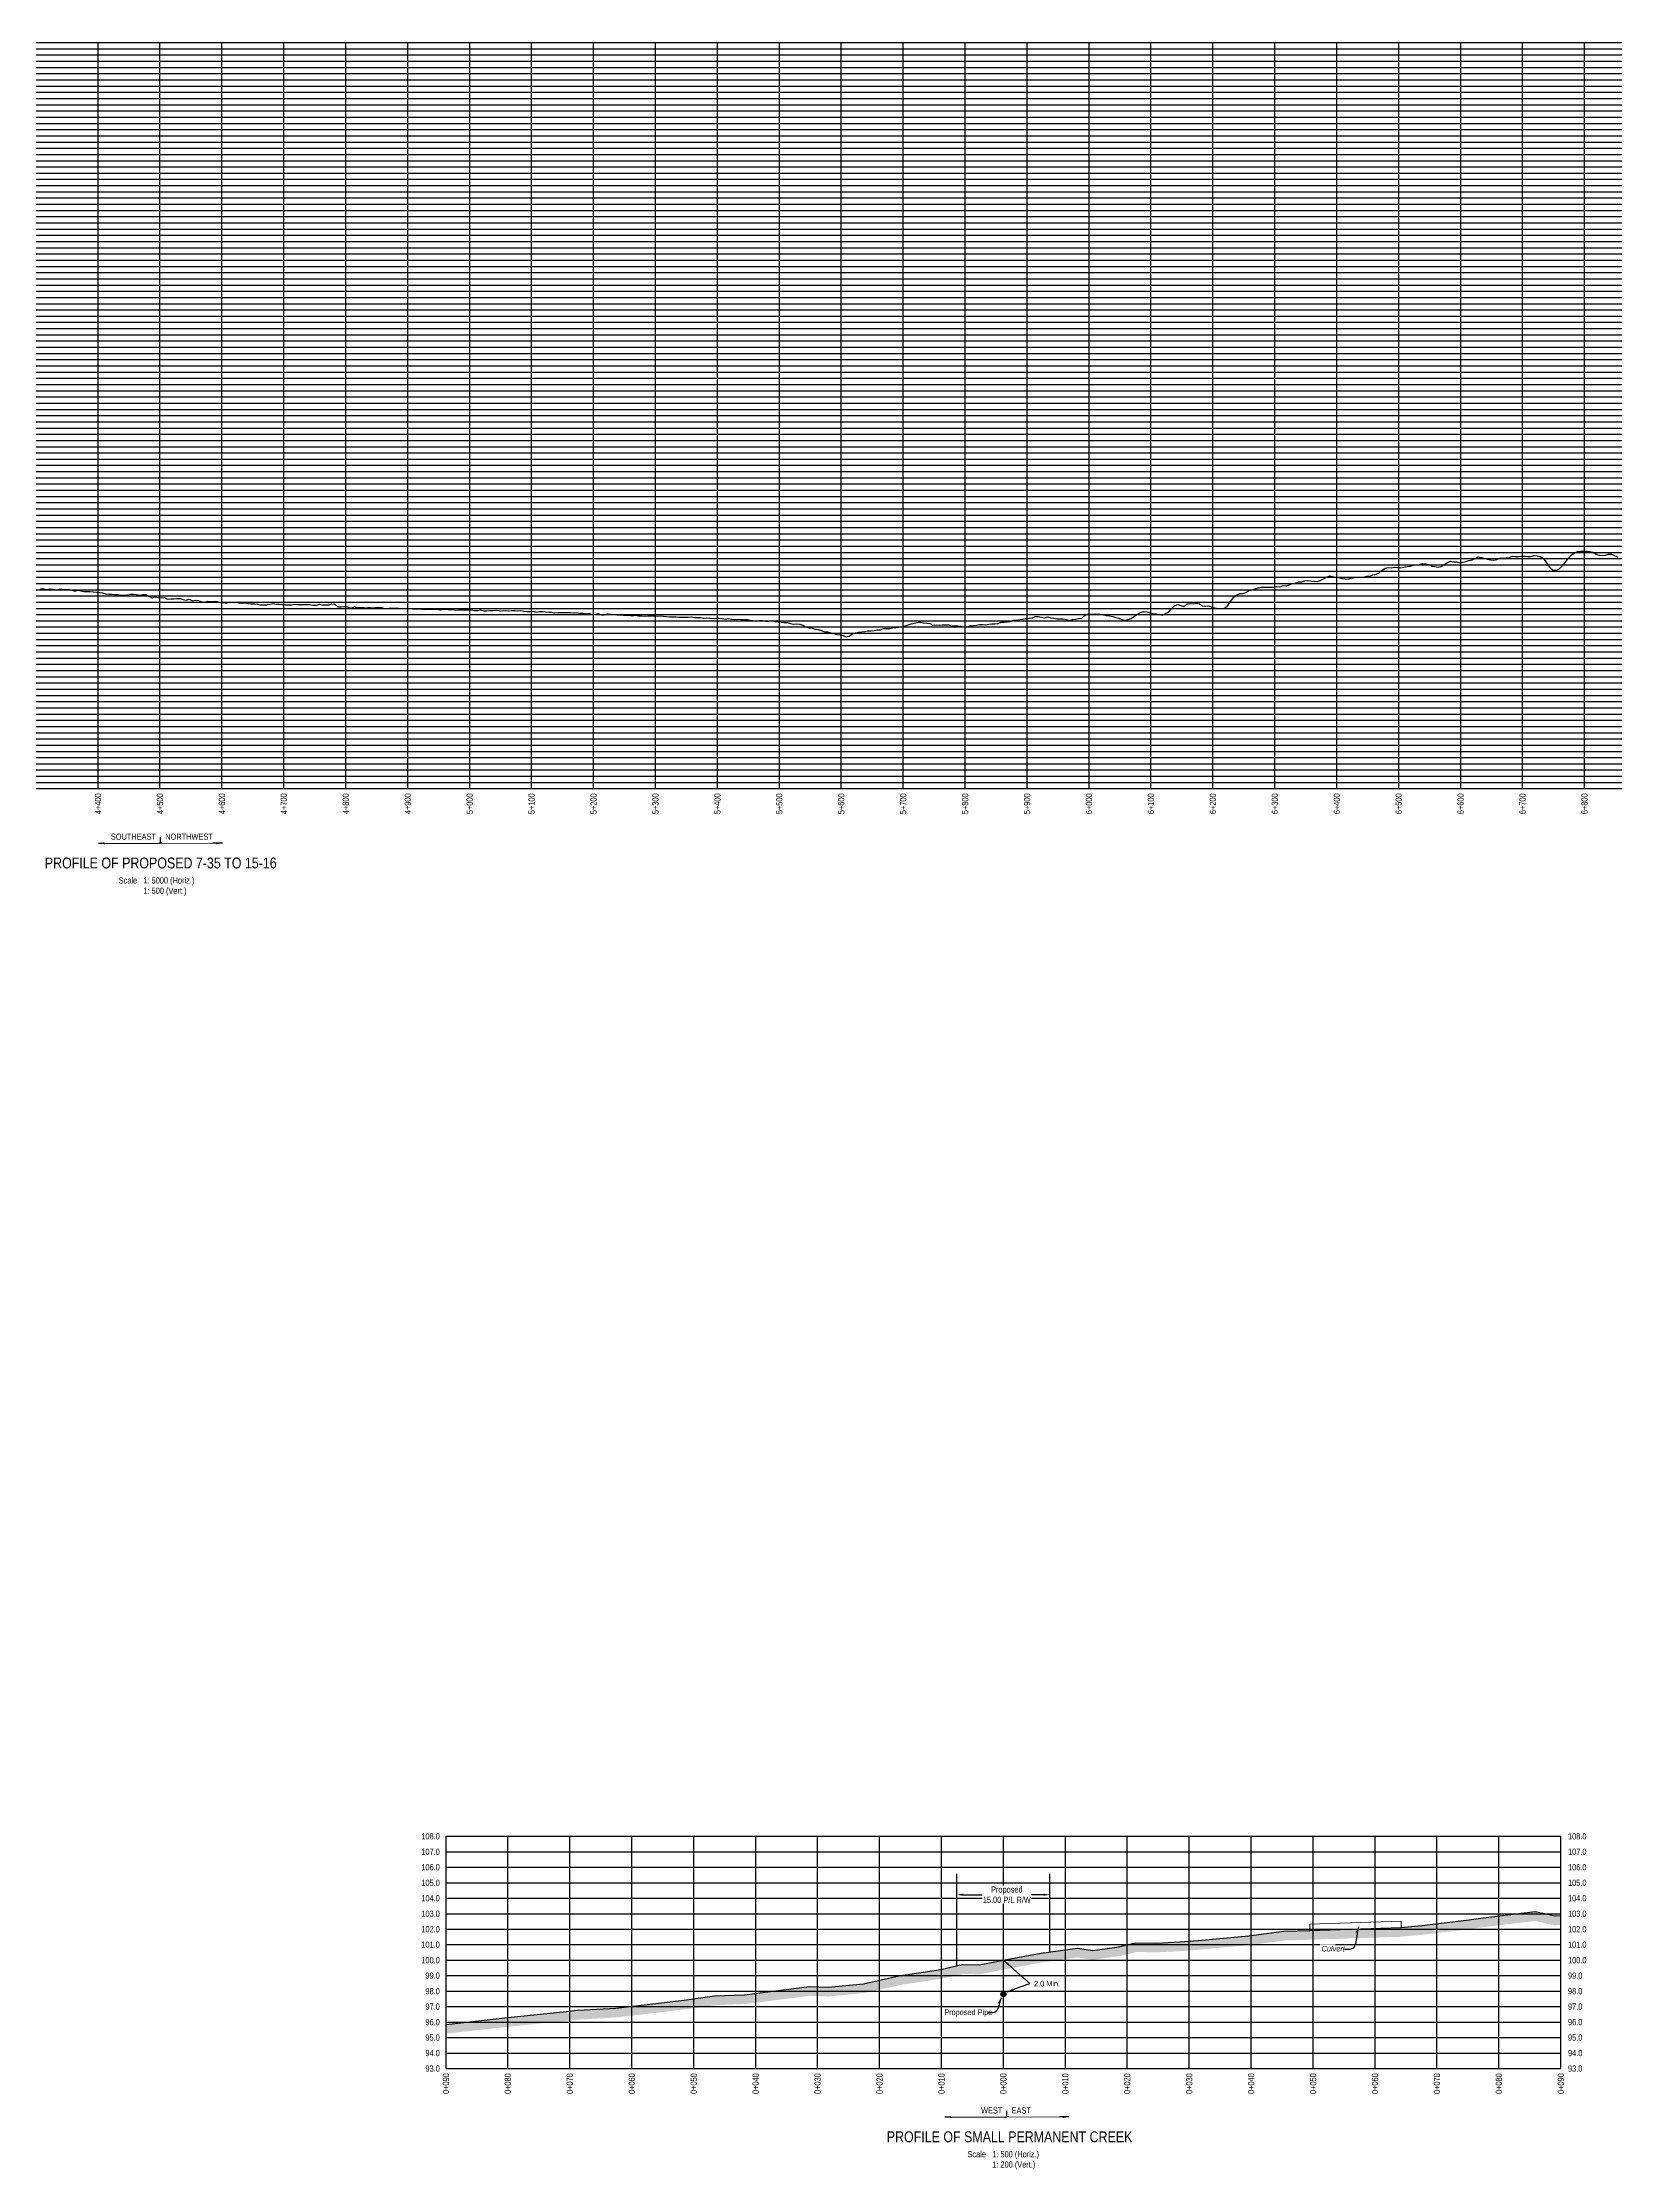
# Model space of a CAD drawing. Extents: x 521099 to 549685, y 6023217 to 6034691.
# Drawn here: x 538584 to 541122, y 6023249 to 6026681 of the extents above; entities that cross this region are included whole.
import ezdxf
from ezdxf.enums import TextEntityAlignment as Align

# ---------------------------------------------------------------- set-up
doc = ezdxf.new("R2010")
doc.units = 0
doc.header["$LTSCALE"] = 5
doc.header["$PDSIZE"] = 0.5
doc.linetypes.add('foc-TOPO', pattern=[1, 0.2, -0.8])
doc.layers.get('Defpoints').update_dxf_attribs({"color": 9})
doc.layers.add('AS-GENERAL', color=48, linetype='Continuous', lineweight=18)
for name, color, linetype in [('CG-NOTES', 7, 'Continuous'), ('DETAIL-T', 7, 'Continuous'), ('L-DETAIL-T', 3, 'Continuous'), ('L-MON', 1, 'Continuous'), ('P-CROSSINGS-GRID', 8, 'Continuous'), ('P-CROSSINGS-GROUND', 48, 'foc-TOPO'), ('P-CROSSINGS-LINE', 3, 'Continuous'), ('S-T7', 7, 'Continuous')]:
    doc.layers.add(name, color=color, linetype=linetype)
doc.styles.add('140', font='ARIALN.TTF', dxfattribs={"height": 15})
doc.styles.add('80', font='ARIALN.TTF', dxfattribs={"height": 10})
doc.styles.add('80CG', font='ARIALN.TTF', dxfattribs={"height": 10})
doc.styles.add('80L', font='ARIALN.TTF', dxfattribs={"height": 10})
doc.dimstyles.new('Compass 5 000', dxfattribs={"dimscale": 5, "dimtxt": 9, "dimasz": 2, "dimexe": 0.2, "dimexo": 0.0625, "dimgap": 0.5, "dimtad": 0, "dimtih": 1, "dimtoh": 1, "dimzin": 0, "dimdsep": 46, "dimtxsty": '80CG', "dimcen": 0.1, "dimse1": 1, "dimse2": 1, "dimclrd": 256, "dimclrt": 256, "dimaunit": 1, "dimadec": 4, "dimazin": 0, "dimtfac": 0.06, "dimtofl": 0, "dimtmove": 0, "dimatfit": 1, "dimfxl": 0.2, "dimtolj": 1, "dimtzin": 0, "dimlwd": -1, "dimarcsym": 0})

# ---------------------------------------------------------------- blocks, each defined once
blk = doc.blocks.new('PLIA')
at = {"color": 255, "const_width": 1}
blk.add_lwpolyline([(-0.5, 0, 1), (0.5, 0, 1)], format="xyb", close=True, dxfattribs=at)
blk = doc.blocks.new('PLIAA')
blk.add_blockref('PLIA', (0, 0))
blk = doc.blocks.new('PLIB')
at = {"color": 1}
blk.add_circle((0, 0), 0.8, dxfattribs=at)
blk = doc.blocks.new('PLIBB')
blk.add_blockref('PLIB', (0, 0))
blk = doc.blocks.new('PLICC')
for name in ['PLIAA', 'PLIBB']:
    blk.add_blockref(name, (0, 0))
blk = doc.blocks.new('PLI')
blk.add_blockref('PLICC', (0, 0))
blk = doc.blocks.new('*D734')
at = {"transparency": 16777216}
for p, q in [((540069.5, 6023692.1), (540100.8, 6023692.1)), ((540199.4, 6023692.1), (540179, 6023692.1))]:
    blk.add_line(p, q, dxfattribs=at)
at = {"linetype": 'Continuous', "transparency": 16777216}
for points in [[(540069.5, 6023693.8), (540069.5, 6023690.4), (540059.5, 6023692.1)], [(540199.4, 6023693.8), (540199.4, 6023690.4), (540209.4, 6023692.1)]]:
    blk.add_solid(points, dxfattribs=at)
at = {"layer": 'Defpoints', "color": 0, "linetype": 'Continuous', "transparency": 16777216}
for p in [(540209.4, 6023692.1), (540059.5, 6023655), (540209.4, 6023655)]:
    blk.add_point(p, dxfattribs=at)
at = {"linetype": 'Continuous', "transparency": 16777216, "insert": (540139.9, 6023692.1), "char_height": 10, "attachment_point": 5, "style": '80CG', "bg_fill": 3, "box_fill_scale": 1.1, "bg_fill_color": 256, "bg_fill_true_color": 13158600, "bg_fill_transparency": 0}
blk.add_mtext('\\A1;Proposed\\P15.00 P/L R/W', dxfattribs=at)

msp = doc.modelspace()

# ---------------------------------------------------------------- linework, layer by layer
for p, q in [((540059.471, 6023577.392), (540059.471, 6023726.066)), ((540209.393, 6023599.751), (540209.393, 6023726.066))]:
    msp.add_line(p, q)
at = {"layer": 'AS-GENERAL', "flags": 128}
msp.add_lwpolyline([(540776.017, 6023649.481), (540628.601, 6023644.506), (540628.938, 6023634.517), (540776.354, 6023639.492)], close=True, dxfattribs=at)
at = {"layer": 'CG-NOTES'}
for p, q in [((538774.266, 6025389.123), (538774.266, 6025399.117)), ((540140.072, 6023333.427), (540140.072, 6023343.422))]:
    msp.add_line(p, q, dxfattribs=at)
at = {"layer": 'P-CROSSINGS-GRID'}
for p, q in [((534275.699, 6026681.471), (543271.032, 6026681.471)), ((538673.417, 6025477.296), (538673.417, 6026681.471)), ((538773.365, 6025477.296), (538773.365, 6026681.471)), ((538873.313, 6025477.296), (538873.313, 6026681.471)), ((538973.262, 6025477.296), (538973.262, 6026681.471)), ((539073.21, 6025477.296), (539073.21, 6026681.471)), ((539173.158, 6025477.296), (539173.158, 6026681.471)), ((539273.106, 6025477.296), (539273.106, 6026681.471)), ((539373.054, 6025477.296), (539373.054, 6026681.471)), ((539473.002, 6025477.296), (539473.002, 6026681.471)), ((539572.95, 6025477.296), (539572.95, 6026681.471)), ((539672.899, 6025477.296), (539672.899, 6026681.471)), ((539772.847, 6025477.296), (539772.847, 6026681.471)), ((539872.795, 6025477.296), (539872.795, 6026681.471)), ((539972.743, 6025477.296), (539972.743, 6026681.471)), ((540072.691, 6025477.296), (540072.691, 6026681.471)), ((540172.639, 6025477.296), (540172.639, 6026681.471)), ((540272.587, 6025477.296), (540272.587, 6026681.471)), ((540372.536, 6025477.296), (540372.536, 6026681.471)), ((540472.484, 6025477.296), (540472.484, 6026681.471)), ((540572.432, 6025477.296), (540572.432, 6026681.471)), ((540672.38, 6025477.296), (540672.38, 6026681.471)), ((540772.328, 6025477.296), (540772.328, 6026681.471)), ((540872.276, 6025477.296), (540872.276, 6026681.471)), ((540972.224, 6025477.296), (540972.224, 6026681.471)), ((541072.173, 6025477.296), (541072.173, 6026681.471)), ((534275.699, 6026671.437), (543271.032, 6026671.437)), ((534275.699, 6026661.402), (543271.032, 6026661.402)), ((534275.699, 6026651.367), (543271.032, 6026651.367)), ((534275.699, 6026641.332), (543271.032, 6026641.332)), ((534275.699, 6026631.297), (543271.032, 6026631.297)), ((534275.699, 6026621.263), (543271.032, 6026621.263)), ((534275.699, 6026611.228), (543271.032, 6026611.228)), ((534275.699, 6026601.193), (543271.032, 6026601.193)), ((534275.699, 6026591.158), (543271.032, 6026591.158)), ((534275.699, 6026581.123), (543271.032, 6026581.123)), ((534275.699, 6026571.089), (543271.032, 6026571.089)), ((534275.699, 6026561.054), (543271.032, 6026561.054)), ((534275.699, 6026551.019), (543271.032, 6026551.019)), ((534275.699, 6026540.984), (543271.032, 6026540.984)), ((534275.699, 6026530.95), (543271.032, 6026530.95)), ((534275.699, 6026520.915), (543271.032, 6026520.915)), ((534275.699, 6026510.88), (543271.032, 6026510.88)), ((534275.699, 6026500.845), (543271.032, 6026500.845)), ((534275.699, 6026490.81), (543271.032, 6026490.81)), ((534275.699, 6026480.776), (543271.032, 6026480.776)), ((534275.699, 6026470.741), (543271.032, 6026470.741)), ((534275.699, 6026460.706), (543271.032, 6026460.706)), ((534275.699, 6026450.671), (543271.032, 6026450.671)), ((534275.699, 6026440.636), (543271.032, 6026440.636)), ((534275.699, 6026430.602), (543271.032, 6026430.602)), ((534275.699, 6026420.567), (543271.032, 6026420.567)), ((534275.699, 6026410.532), (543271.032, 6026410.532)), ((534275.699, 6026400.497), (543271.032, 6026400.497)), ((534275.699, 6026390.462), (543271.032, 6026390.462)), ((534275.699, 6026380.428), (543271.032, 6026380.428)), ((534275.699, 6026370.393), (543271.032, 6026370.393)), ((534275.699, 6026360.358), (543271.032, 6026360.358)), ((534275.699, 6026350.323), (543271.032, 6026350.323)), ((534275.699, 6026340.288), (543271.032, 6026340.288)), ((534275.699, 6026330.254), (543271.032, 6026330.254)), ((534275.699, 6026320.219), (543271.032, 6026320.219)), ((534275.699, 6026310.184), (543271.032, 6026310.184)), ((534275.699, 6026300.149), (543271.032, 6026300.149)), ((534275.699, 6026290.114), (543271.032, 6026290.114)), ((534275.699, 6026280.08), (543271.032, 6026280.08)), ((534275.699, 6026270.045), (543271.032, 6026270.045)), ((534275.699, 6026260.01), (543271.032, 6026260.01)), ((534275.699, 6026249.975), (543271.032, 6026249.975)), ((534275.699, 6026239.94), (543271.032, 6026239.94)), ((534275.699, 6026229.906), (543271.032, 6026229.906)), ((534275.699, 6026219.871), (543271.032, 6026219.871)), ((534275.699, 6026209.836), (543271.032, 6026209.836)), ((534275.699, 6026199.801), (543271.032, 6026199.801)), ((534275.699, 6026189.767), (543271.032, 6026189.767)), ((534275.699, 6026179.732), (543271.032, 6026179.732)), ((534275.699, 6026169.697), (543271.032, 6026169.697)), ((534275.699, 6026159.662), (543271.032, 6026159.662)), ((534275.699, 6026149.627), (543271.032, 6026149.627)), ((534275.699, 6026139.593), (543271.032, 6026139.593)), ((534275.699, 6026129.558), (543271.032, 6026129.558)), ((534275.699, 6026119.523), (543271.032, 6026119.523)), ((534275.699, 6026109.488), (543271.032, 6026109.488)), ((534275.699, 6026099.453), (543271.032, 6026099.453)), ((534275.699, 6026089.419), (543271.032, 6026089.419)), ((534275.699, 6026079.384), (543271.032, 6026079.384)), ((534275.699, 6026069.349), (543271.032, 6026069.349)), ((534275.699, 6026059.314), (543271.032, 6026059.314)), ((534275.699, 6026049.279), (543271.032, 6026049.279)), ((534275.699, 6026039.245), (543271.032, 6026039.245)), ((534275.699, 6026029.21), (543271.032, 6026029.21)), ((534275.699, 6026019.175), (543271.032, 6026019.175)), ((534275.699, 6026009.14), (543271.032, 6026009.14)), ((534275.699, 6025999.105), (543271.032, 6025999.105)), ((534275.699, 6025989.071), (543271.032, 6025989.071)), ((534275.699, 6025979.036), (543271.032, 6025979.036)), ((534275.699, 6025969.001), (543271.032, 6025969.001)), ((534275.699, 6025958.966), (543271.032, 6025958.966)), ((534275.699, 6025948.931), (543271.032, 6025948.931)), ((534275.699, 6025938.897), (543271.032, 6025938.897)), ((534275.699, 6025928.862), (543271.032, 6025928.862)), ((534275.699, 6025918.827), (543271.032, 6025918.827)), ((534275.699, 6025908.792), (543271.032, 6025908.792)), ((534275.699, 6025898.757), (543271.032, 6025898.757)), ((534275.699, 6025888.723), (543271.032, 6025888.723)), ((534275.699, 6025878.688), (543271.032, 6025878.688)), ((534275.699, 6025868.653), (543271.032, 6025868.653)), ((534275.699, 6025858.618), (543271.032, 6025858.618)), ((534275.699, 6025848.584), (543271.032, 6025848.584)), ((534275.699, 6025838.549), (543271.032, 6025838.549)), ((534275.699, 6025828.514), (543271.032, 6025828.514)), ((534275.699, 6025818.479), (543271.032, 6025818.479)), ((534275.699, 6025808.444), (543271.032, 6025808.444)), ((534275.699, 6025798.41), (543271.032, 6025798.41)), ((534275.699, 6025788.375), (543271.032, 6025788.375)), ((534275.699, 6025778.34), (543271.032, 6025778.34)), ((534275.699, 6025768.305), (543271.032, 6025768.305)), ((534275.699, 6025758.27), (543271.032, 6025758.27)), ((534275.699, 6025748.236), (543271.032, 6025748.236)), ((534275.699, 6025738.201), (543271.032, 6025738.201)), ((534275.699, 6025728.166), (543271.032, 6025728.166)), ((534275.699, 6025718.131), (543271.032, 6025718.131)), ((534275.699, 6025708.096), (543271.032, 6025708.096)), ((534275.699, 6025698.062), (543271.032, 6025698.062)), ((534275.699, 6025688.027), (543271.032, 6025688.027)), ((534275.699, 6025677.992), (543271.032, 6025677.992)), ((534275.699, 6025667.957), (543271.032, 6025667.957)), ((534275.699, 6025657.922), (543271.032, 6025657.922)), ((534275.699, 6025647.888), (543271.032, 6025647.888)), ((534275.699, 6025637.853), (543271.032, 6025637.853)), ((534275.699, 6025627.818), (543271.032, 6025627.818)), ((534275.699, 6025617.783), (543271.032, 6025617.783)), ((534275.699, 6025607.748), (543271.032, 6025607.748)), ((534275.699, 6025597.714), (543271.032, 6025597.714)), ((534275.699, 6025587.679), (543271.032, 6025587.679)), ((534275.699, 6025577.644), (543271.032, 6025577.644)), ((534275.699, 6025567.609), (543271.032, 6025567.609)), ((534275.699, 6025557.575), (543271.032, 6025557.575)), ((534275.699, 6025547.54), (543271.032, 6025547.54)), ((534275.699, 6025537.505), (543271.032, 6025537.505)), ((534275.699, 6025527.47), (543271.032, 6025527.47)), ((534275.699, 6025517.435), (543271.032, 6025517.435)), ((534275.699, 6025507.401), (543271.032, 6025507.401)), ((534275.699, 6025497.366), (543271.032, 6025497.366)), ((534275.699, 6025487.331), (543271.032, 6025487.331)), ((534275.699, 6025477.296), (543271.032, 6025477.296))]:
    msp.add_line(p, q, dxfattribs=at)
at = {"layer": 'P-CROSSINGS-GRID', "color": 8}
for p, q in [((539234.899, 6023411.633), (539234.899, 6023786.438)), ((539234.899, 6023786.438), (541033.965, 6023786.438)), ((539234.899, 6023761.451), (541033.965, 6023761.451)), ((539334.847, 6023411.633), (539334.847, 6023786.438)), ((539434.795, 6023411.633), (539434.795, 6023786.438)), ((539534.743, 6023411.633), (539534.743, 6023786.438)), ((539634.691, 6023411.633), (539634.691, 6023786.438)), ((539734.639, 6023411.633), (539734.639, 6023786.438)), ((539834.588, 6023411.633), (539834.588, 6023786.438)), ((539934.536, 6023411.633), (539934.536, 6023786.438)), ((540034.484, 6023411.633), (540034.484, 6023786.438)), ((540134.432, 6023411.633), (540134.432, 6023786.438)), ((540234.38, 6023411.633), (540234.38, 6023786.438)), ((540334.328, 6023411.633), (540334.328, 6023786.438)), ((540434.276, 6023411.633), (540434.276, 6023786.438)), ((540534.225, 6023411.633), (540534.225, 6023786.438)), ((540634.173, 6023411.633), (540634.173, 6023786.438)), ((540734.121, 6023411.633), (540734.121, 6023786.438)), ((540834.069, 6023411.633), (540834.069, 6023786.438)), ((540934.017, 6023411.633), (540934.017, 6023786.438)), ((541033.965, 6023411.633), (541033.965, 6023786.438)), ((539234.899, 6023711.477), (541033.965, 6023711.477)), ((539234.899, 6023686.49), (541033.965, 6023686.49)), ((539234.899, 6023661.503), (541033.965, 6023661.503)), ((539234.899, 6023636.516), (541033.965, 6023636.516)), ((539234.899, 6023611.529), (541033.965, 6023611.529)), ((539234.899, 6023586.542), (541033.965, 6023586.542)), ((539234.899, 6023561.555), (541033.965, 6023561.555)), ((539234.899, 6023536.568), (541033.965, 6023536.568)), ((539234.899, 6023511.581), (541033.965, 6023511.581)), ((539234.899, 6023486.594), (541033.965, 6023486.594)), ((539234.899, 6023461.607), (541033.965, 6023461.607)), ((539234.899, 6023436.62), (541033.965, 6023436.62)), ((539234.899, 6023411.633), (541033.965, 6023411.633))]:
    msp.add_line(p, q, dxfattribs=at)
at = {"layer": 'P-CROSSINGS-LINE', "flags": 128}
msp.add_lwpolyline([(538580.699, 6025800.206), (538585.699, 6025799.924), (538590.699, 6025798.882), (538595.699, 6025799.888), (538600.699, 6025799.165), (538605.699, 6025798.43), (538610.699, 6025799.251), (538615.699, 6025799.477), (538620.699, 6025798.629), (538625.699, 6025799.179), (538630.699, 6025798.213), (538635.699, 6025795.91), (538640.699, 6025797.593), (538645.699, 6025796.784), (538650.699, 6025795.535), (538655.699, 6025795.233), (538660.699, 6025795.463), (538665.699, 6025795.135), (538670.699, 6025794.346), (538675.699, 6025793.61), (538680.699, 6025793.493), (538685.699, 6025791.455), (538690.699, 6025791.124), (538695.699, 6025791.399), (538700.699, 6025790.58), (538705.699, 6025790.716), (538710.699, 6025789.735), (538715.699, 6025789.755), (538720.699, 6025789.878), (538725.699, 6025791.012), (538730.699, 6025790.907), (538735.699, 6025790.561), (538740.699, 6025789.766), (538745.699, 6025790.454), (538750.699, 6025790.61), (538755.699, 6025787.47), (538760.699, 6025785.475), (538765.699, 6025786.697), (538770.699, 6025785.614), (538775.699, 6025785.111), (538780.699, 6025785.934), (538785.699, 6025783.173), (538790.699, 6025783.75), (538795.699, 6025783.423), (538800.699, 6025784.158), (538805.699, 6025784.189), (538810.699, 6025782.37), (538815.699, 6025781.318), (538820.699, 6025783.181), (538825.699, 6025780.411), (538830.699, 6025781.483), (538835.699, 6025780.782), (538840.699, 6025778.819), (538845.699, 6025778.514), (538850.699, 6025779.668), (538855.699, 6025779.358), (538860.699, 6025779.782), (538865.699, 6025779.101), (538870.699, 6025777.828), (538875.699, 6025777.798), (538880.699, 6025776.861), (538885.699, 6025778.786), (538890.699, 6025778.087), (538895.699, 6025778.063), (538900.699, 6025777.352), (538905.699, 6025776.86), (538910.699, 6025777.02), (538915.699, 6025776.216), (538920.699, 6025775.343), (538925.699, 6025775.546), (538930.699, 6025775.283), (538935.699, 6025774.146), (538940.699, 6025774.056), (538945.699, 6025773.912), (538947.029, 6025774.267), (538950.699, 6025775.212), (538955.699, 6025775.843), (538960.699, 6025774.848), (538965.699, 6025775.183), (538970.699, 6025774.379), (538975.699, 6025773.762), (538980.699, 6025773.701), (538985.699, 6025774.174), (538990.699, 6025775.022), (538995.699, 6025774.405), (539000.699, 6025774.417), (539005.699, 6025774.26), (539010.699, 6025774.269), (539015.699, 6025774.63), (539020.699, 6025773.534), (539025.699, 6025773.516), (539030.699, 6025774.91), (539035.699, 6025774.053), (539040.699, 6025774.019), (539045.699, 6025774.171), (539050.699, 6025775.432), (539055.699, 6025774.995), (539060.699, 6025770.571), (539065.699, 6025770.767), (539070.699, 6025771.483), (539075.699, 6025770.498), (539080.699, 6025768.689), (539085.699, 6025770.36), (539087.27, 6025771.088), (539090.699, 6025769.82), (539095.699, 6025769.769), (539100.699, 6025770.44), (539105.699, 6025768.6), (539106.545, 6025769.113), (539110.699, 6025770.134), (539115.699, 6025769.164), (539120.699, 6025769.636), (539125.699, 6025770.4), (539130.699, 6025769.726), (539135.699, 6025768.268), (539140.699, 6025767.854), (539145.699, 6025769.085), (539150.699, 6025768.672), (539155.699, 6025768.992), (539160.699, 6025768.177), (539165.699, 6025768.296), (539170.699, 6025768.572), (539175.699, 6025767.949), (539180.699, 6025767.647), (539185.699, 6025767.376), (539190.699, 6025767.331), (539195.699, 6025767.064), (539200.699, 6025766.596), (539205.699, 6025766.712), (539210.699, 6025767.082), (539215.699, 6025766.496), (539220.699, 6025766.884), (539225.699, 6025765.745), (539230.699, 6025766.867), (539235.699, 6025766.776), (539240.699, 6025765.908), (539245.699, 6025766.393), (539250.699, 6025765.456), (539255.699, 6025765.87), (539260.699, 6025766.039), (539265.699, 6025765.989), (539270.699, 6025765.684), (539275.699, 6025765.675), (539280.699, 6025764.985), (539285.699, 6025764.816), (539290.699, 6025765.848), (539295.699, 6025764.152), (539300.699, 6025764.468), (539305.699, 6025764.857), (539310.699, 6025764.95), (539315.699, 6025765.455), (539320.699, 6025764.841), (539325.699, 6025764.471), (539330.699, 6025764.819), (539335.699, 6025764.198), (539340.699, 6025764.636), (539345.699, 6025764.552), (539350.699, 6025764.299), (539355.699, 6025765.004), (539360.699, 6025763.662), (539365.699, 6025763.282), (539370.699, 6025763.36), (539375.699, 6025763.648), (539380.699, 6025762.093), (539385.699, 6025763.253), (539390.699, 6025763.156), (539395.699, 6025762.409), (539400.699, 6025762.163), (539405.699, 6025761.913), (539410.699, 6025760.793), (539415.699, 6025761.467), (539420.699, 6025761.468), (539425.699, 6025761.703), (539430.699, 6025761.45), (539435.699, 6025761.316), (539440.699, 6025761.054), (539445.699, 6025761.449), (539450.699, 6025760.723), (539455.699, 6025760.386), (539460.699, 6025759.481), (539465.699, 6025760.543), (539470.699, 6025758.609), (539475.699, 6025758.208), (539480.699, 6025759.752), (539485.699, 6025757.87), (539490.699, 6025757.935), (539495.699, 6025759.655), (539500.699, 6025758.748), (539505.699, 6025758.421), (539510.699, 6025757.862), (539515.699, 6025757.895), (539520.699, 6025757.244), (539525.699, 6025757.374), (539530.699, 6025757.347), (539535.699, 6025755.963), (539540.699, 6025757.189), (539545.699, 6025756.371), (539550.699, 6025756.175), (539555.699, 6025755.627), (539560.699, 6025756.309), (539565.699, 6025756.172), (539570.699, 6025756.086), (539575.699, 6025755.585), (539580.699, 6025755.949), (539585.699, 6025755.474), (539590.699, 6025755.068), (539595.699, 6025754.357), (539600.699, 6025754.676), (539605.699, 6025754.745), (539610.699, 6025753.96), (539615.699, 6025753.893), (539620.699, 6025753.866), (539625.699, 6025754.309), (539630.699, 6025754.383), (539635.699, 6025753.705), (539640.699, 6025753.291), (539645.699, 6025753.346), (539650.699, 6025752.474), (539655.699, 6025753.221), (539660.699, 6025752.695), (539665.699, 6025752.096), (539670.699, 6025752.647), (539675.699, 6025752.216), (539680.699, 6025751.673), (539685.699, 6025751.044), (539690.699, 6025751.806), (539695.699, 6025750.679), (539700.699, 6025750.131), (539705.699, 6025751.061), (539710.699, 6025750.422), (539715.699, 6025750.304), (539720.699, 6025750.207), (539725.699, 6025749.127), (539730.699, 6025748.771), (539735.699, 6025747.61), (539740.699, 6025748.475), (539745.699, 6025748.753), (539750.699, 6025747.711), (539755.699, 6025747.641), (539760.699, 6025748.15), (539765.699, 6025747.183), (539770.699, 6025746.649), (539775.699, 6025745.986), (539780.699, 6025745.448), (539785.699, 6025745.699), (539790.699, 6025744.012), (539795.699, 6025742.936), (539800.699, 6025743.322), (539805.699, 6025742.963), (539810.699, 6025741.358), (539815.699, 6025738.578), (539820.699, 6025736.975), (539825.699, 6025736.126), (539830.699, 6025734.787), (539835.699, 6025734.036), (539840.699, 6025732.519), (539845.699, 6025730.504), (539850.699, 6025730.204), (539855.699, 6025728.602), (539860.699, 6025727.517), (539865.699, 6025726.028), (539870.699, 6025725.458), (539875.699, 6025724.242), (539880.699, 6025722.107), (539885.699, 6025723.179), (539890.699, 6025727.134), (539895.699, 6025728.572), (539900.699, 6025729.905), (539905.699, 6025730.206), (539910.699, 6025730.922), (539915.699, 6025732.121), (539920.699, 6025731.96), (539925.699, 6025732.745), (539930.699, 6025733.853), (539935.699, 6025733.868), (539940.699, 6025735.585), (539945.699, 6025735.697), (539950.699, 6025735.947), (539955.699, 6025736.695), (539960.699, 6025737.559), (539965.699, 6025737.838), (539970.699, 6025738.581), (539975.699, 6025740.145), (539980.699, 6025741.48), (539985.699, 6025743.321), (539990.699, 6025744.564), (539995.699, 6025745.396), (539997.225, 6025745.77), (540000.699, 6025745.839), (540005.699, 6025745.031), (540010.699, 6025744.159), (540015.699, 6025743.595), (540020.699, 6025741.219), (540025.699, 6025741.736), (540030.699, 6025741.296), (540035.699, 6025741.805), (540040.699, 6025741.794), (540045.699, 6025741.843), (540050.699, 6025740.009), (540055.699, 6025740.168), (540060.699, 6025740.013), (540065.699, 6025739.358), (540070.699, 6025738.644), (540071.803, 6025738.264), (540075.699, 6025738.228), (540080.699, 6025740.023), (540085.699, 6025740.452), (540090.699, 6025741.301), (540095.699, 6025742.231), (540100.699, 6025742.313), (540105.699, 6025741.629), (540110.699, 6025742.719), (540115.699, 6025743.491), (540120.699, 6025743.219), (540125.699, 6025744.037), (540130.699, 6025745.726), (540135.699, 6025746.185), (540140.699, 6025746.326), (540145.699, 6025747.307), (540150.699, 6025748.963), (540155.699, 6025748.997), (540160.699, 6025750.138), (540165.699, 6025750.738), (540170.699, 6025752.023), (540175.699, 6025752.47), (540180.699, 6025752.758), (540185.699, 6025755.135), (540190.699, 6025754.996), (540195.699, 6025754.153), (540200.699, 6025753.159), (540205.699, 6025754.632), (540210.699, 6025752.981), (540215.699, 6025752.266), (540220.699, 6025751.46), (540225.699, 6025751.438), (540230.699, 6025751.404), (540235.699, 6025750.118), (540240.699, 6025748.876), (540245.699, 6025750.309), (540250.699, 6025750.881), (540255.699, 6025751.849), (540260.699, 6025752.591), (540265.699, 6025756.576), (540270.699, 6025759.022), (540275.699, 6025759.111), (540280.699, 6025759.54), (540285.699, 6025758.946), (540290.699, 6025758.741), (540295.699, 6025757.555), (540300.699, 6025756.98), (540305.699, 6025756.114), (540310.699, 6025754.957), (540315.699, 6025753.594), (540320.699, 6025752.424), (540325.699, 6025750.477), (540330.699, 6025748.799), (540335.699, 6025750.324), (540340.699, 6025751.843), (540345.699, 6025755.754), (540350.699, 6025758.901), (540355.699, 6025761.37), (540360.699, 6025762.938), (540365.699, 6025762.801), (540370.699, 6025761.063), (540375.699, 6025760.101), (540380.699, 6025759.597), (540385.699, 6025758.355), (540390.699, 6025757.279), (540395.699, 6025759.914), (540400.699, 6025762.193), (540405.699, 6025767.872), (540410.699, 6025772.572), (540415.699, 6025774.325), (540420.699, 6025772.89), (540425.699, 6025771.465), (540430.699, 6025775.601), (540435.699, 6025776.183), (540440.699, 6025775.697), (540445.699, 6025776.869), (540450.699, 6025775.595), (540455.699, 6025772.35), (540460.699, 6025771.698), (540465.699, 6025772.413), (540470.699, 6025769.994), (540475.699, 6025769.021), (540480.699, 6025768.28), (540485.699, 6025767.874), (540490.699, 6025768.476), (540495.699, 6025771.205), (540500.699, 6025779.363), (540505.699, 6025785.876), (540510.699, 6025789.664), (540515.699, 6025792.081), (540520.699, 6025792.391), (540525.699, 6025793.709), (540530.699, 6025797.119), (540535.699, 6025798.263), (540540.699, 6025800.009), (540545.699, 6025801.191), (540550.699, 6025802.578), (540555.699, 6025802.575), (540560.699, 6025802.566), (540565.699, 6025802.667), (540570.699, 6025802.558), (540575.699, 6025803.339), (540580.699, 6025803.239), (540585.699, 6025804.964), (540590.699, 6025804.596), (540595.699, 6025806.319), (540600.699, 6025808.198), (540605.699, 6025809.031), (540610.699, 6025810.903), (540615.699, 6025810.997), (540620.699, 6025812.578), (540625.699, 6025813.433), (540630.699, 6025812.497), (540635.699, 6025811.931), (540640.699, 6025811.707), (540645.699, 6025813.401), (540650.699, 6025815.742), (540655.699, 6025818.451), (540660.699, 6025820.515), (540665.699, 6025819.532), (540670.699, 6025818.843), (540675.699, 6025818.076), (540680.699, 6025816.232), (540685.699, 6025815.703), (540690.699, 6025815.141), (540695.699, 6025816.882), (540700.699, 6025818.165), (540705.699, 6025818.861), (540710.699, 6025818.288), (540715.699, 6025818.872), (540720.699, 6025819.961), (540725.699, 6025820.278), (540730.699, 6025822.187), (540735.699, 6025823.709), (540740.699, 6025825.726), (540745.699, 6025829.835), (540750.699, 6025833.059), (540755.699, 6025834.104), (540760.699, 6025833.66), (540765.699, 6025834.858), (540770.699, 6025834.106), (540775.699, 6025833.823), (540780.699, 6025834.89), (540785.699, 6025835.845), (540790.699, 6025836.232), (540795.699, 6025837.768), (540800.699, 6025838.567), (540805.699, 6025839.273), (540810.699, 6025840.414), (540815.699, 6025840.151), (540820.699, 6025838.989), (540823.862, 6025837.712), (540825.699, 6025836.554), (540830.699, 6025835.73), (540835.699, 6025834.658), (540840.699, 6025835.929), (540845.699, 6025838.83), (540850.699, 6025841.959), (540855.699, 6025844.456), (540860.699, 6025843.151), (540865.699, 6025843.322), (540870.699, 6025841.526), (540875.699, 6025842.661), (540880.699, 6025843.856), (540885.699, 6025845.579), (540890.699, 6025846.378), (540895.699, 6025848.606), (540900.699, 6025851.181), (540905.699, 6025850.175), (540910.699, 6025848.915), (540915.699, 6025847.793), (540920.699, 6025846.64), (540925.699, 6025846.284), (540930.699, 6025847.057), (540935.699, 6025849.449), (540940.699, 6025849.429), (540945.699, 6025849.775), (540950.699, 6025850.359), (540955.699, 6025852.553), (540960.699, 6025851.981), (540965.699, 6025851.992), (540970.699, 6025852.313), (540975.699, 6025852.38), (540980.699, 6025851.999), (540985.699, 6025852.155), (540990.699, 6025853.41), (540995.699, 6025852.944), (541000.699, 6025851.859), (541005.699, 6025848.499), (541010.699, 6025841.805), (541015.699, 6025834.843), (541020.699, 6025830.645), (541025.699, 6025830.071), (541030.699, 6025831.752), (541035.699, 6025836.068), (541040.699, 6025842.449), (541045.699, 6025848.505), (541050.699, 6025854.185), (541055.699, 6025858.064), (541060.699, 6025859.852), (541065.699, 6025860.607), (541070.699, 6025860.573), (541075.699, 6025860.357), (541080.699, 6025859.928), (541085.699, 6025858.703), (541090.699, 6025855.719), (541095.699, 6025854.147), (541100.699, 6025853.587), (541105.699, 6025854.268), (541110.699, 6025855.542), (541115.699, 6025855.646), (541120.699, 6025853.479), (541125.699, 6025851.157)], dxfattribs=at)

# ---------------------------------------------------------------- block references
at = {"layer": 'L-MON', "xscale": 4.99740725, "yscale": 4.99740725, "zscale": 4.99740725}
msp.add_blockref('PLI', (540134.432, 6023531.622), dxfattribs=at)

# ---------------------------------------------------------------- texts
at = {"style": '80'}
for s, p in [('4+400', (538673.33, 6025469.632)), ('4+500', (538773.278, 6025469.632)), ('4+600', (538873.226, 6025469.632)), ('4+700', (538973.175, 6025469.632)), ('4+800', (539073.123, 6025469.632)), ('4+900', (539173.071, 6025469.632)), ('5+000', (539273.019, 6025469.632)), ('5+100', (539372.967, 6025469.632)), ('5+200', (539472.915, 6025469.632)), ('5+300', (539572.863, 6025469.632)), ('5+400', (539672.812, 6025469.632)), ('5+500', (539772.76, 6025469.632)), ('5+600', (539872.708, 6025469.632)), ('5+700', (539972.656, 6025469.632)), ('5+800', (540072.604, 6025469.632)), ('5+900', (540172.552, 6025469.632)), ('6+000', (540272.5, 6025469.632)), ('6+100', (540372.449, 6025469.632)), ('6+200', (540472.397, 6025469.632)), ('6+300', (540572.345, 6025469.632)), ('6+400', (540672.293, 6025469.632)), ('6+500', (540772.241, 6025469.632)), ('6+600', (540872.189, 6025469.632)), ('6+700', (540972.137, 6025469.632)), ('6+800', (541072.086, 6025469.632)), ('0+090', (539234.812, 6023403.969)), ('0+080', (539334.76, 6023403.969)), ('0+070', (539434.708, 6023403.969)), ('0+060', (539534.656, 6023403.969)), ('0+050', (539634.604, 6023403.969)), ('0+040', (539734.552, 6023403.969)), ('0+030', (539834.501, 6023403.969)), ('0+020', (539934.449, 6023403.969)), ('0+010', (540034.397, 6023403.969)), ('0+000', (540134.345, 6023403.969)), ('0+010', (540234.293, 6023403.969)), ('0+020', (540334.241, 6023403.969)), ('0+030', (540434.189, 6023403.969)), ('0+040', (540534.138, 6023403.969)), ('0+050', (540634.086, 6023403.969)), ('0+060', (540734.034, 6023403.969)), ('0+070', (540833.982, 6023403.969)), ('0+080', (540933.93, 6023403.969)), ('0+090', (541033.878, 6023403.969))]:
    msp.add_text(s, height=9.9948, rotation=90, dxfattribs=at).set_placement(p, align=Align.MIDDLE_RIGHT)
at = {"insert": (540183.869, 6023553.107), "char_height": 8.9953, "attachment_point": 1, "style": '80L'}
msp.add_mtext_dynamic_manual_height_columns('2.0 Min.', width=45.28725, gutter_width=44.977, heights=[0], dxfattribs=at)
at = {"layer": 'DETAIL-T', "char_height": 9.99481, "attachment_point": 1, "style": '80L'}
for s, insert in [('Scale^I1: 5000 (Horiz.)\\P^I1: 500 (Vert.)', (538706.645, 6025334.2)), ('Scale^I1: 500 (Horiz.)\\P^I1: 200 (Vert.)', (540076.397, 6023278.383))]:
    msp.add_mtext_dynamic_manual_height_columns(s, width=216.99252, gutter_width=44.977, heights=[0], dxfattribs=dict(at, insert=insert))
at = {"layer": 'L-DETAIL-T', "char_height": 17.49093, "attachment_point": 2, "rotation": 0, "style": '140'}
for s, insert, width in [('PROFILE OF PROPOSED 7-35 TO 15-16', (538774.546, 6025366.057), 384.7023), ('PROFILE OF SMALL PERMANENT CREEK', (540144.298, 6023310.24), 396.48873)]:
    msp.add_mtext(s, dxfattribs=dict(at, insert=insert, width=width))
at = {"layer": 'S-T7', "style": '80'}
for s, p in [('108.0', (539224.904, 6023786.438)), ('107.0', (539224.904, 6023761.451)), ('106.0', (539224.904, 6023736.464)), ('105.0', (539224.904, 6023711.477)), ('104.0', (539224.904, 6023686.49)), ('103.0', (539224.904, 6023661.503)), ('102.0', (539224.904, 6023636.516)), ('101.0', (539224.904, 6023611.529)), ('100.0', (539224.904, 6023586.542)), ('99.0', (539224.904, 6023561.555)), ('98.0', (539224.904, 6023536.568)), ('97.0', (539224.904, 6023511.581)), ('96.0', (539224.904, 6023486.594)), ('95.0', (539224.904, 6023461.607)), ('94.0', (539224.904, 6023436.62)), ('93.0', (539224.904, 6023411.633))]:
    msp.add_text(s, height=9.9948, dxfattribs=at).set_placement(p, align=Align.MIDDLE_RIGHT)
for s, p in [('108.0', (541045.49, 6023786.438)), ('107.0', (541045.49, 6023761.451)), ('106.0', (541045.49, 6023736.464)), ('105.0', (541045.49, 6023711.477)), ('104.0', (541045.49, 6023686.49)), ('103.0', (541045.49, 6023661.503)), ('102.0', (541045.49, 6023636.516)), ('101.0', (541045.49, 6023611.529)), ('100.0', (541045.49, 6023586.542)), ('99.0', (541045.49, 6023561.555)), ('98.0', (541045.49, 6023536.568)), ('97.0', (541045.49, 6023511.581)), ('96.0', (541045.49, 6023486.594)), ('95.0', (541045.49, 6023461.607)), ('94.0', (541045.49, 6023436.62)), ('93.0', (541045.49, 6023411.633))]:
    msp.add_text(s, height=9.9948, dxfattribs=at).set_placement(p, align=Align.MIDDLE_LEFT)

# ---------------------------------------------------------------- leaders
at = {"path_type": 1}
for points in [[(540134.432, 6023586.542), (540176.82, 6023549.043)], [(540140.492, 6023535.496), (540176.82, 6023549.043)]]:
    msp.add_leader(points, dimstyle='Compass 5 000', override={"dimgap": 0.5, "dimtad": 0}, dxfattribs=at)
at = {"layer": 'CG-NOTES', "path_type": 1}
for points in [[(538674.318, 6025389.123), (538774.266, 6025389.123)], [(538874.214, 6025389.123), (538774.266, 6025389.123)], [(540040.124, 6023333.427), (540140.072, 6023333.427)], [(540240.02, 6023333.427), (540140.072, 6023333.427)]]:
    msp.add_leader(points, dimstyle='Compass 5 000', override={"dimgap": 0.5, "dimtad": 0}, dxfattribs=at)

# ---------------------------------------------------------------- next in the draw order: texts
at = {"insert": (538766.902, 6025404.795), "char_height": 9.9948, "width": 78.39065, "attachment_point": 3, "style": '80', "bg_fill": 2}
msp.add_mtext('SOUTHEAST', dxfattribs=at)
at = {"insert": (540039.046, 6023506.941), "char_height": 8.99533, "attachment_point": 1, "style": '80L', "bg_fill": 3, "box_fill_scale": 1.3, "bg_fill_color": 256, "bg_fill_transparency": 0}
msp.add_mtext_dynamic_manual_height_columns('Proposed Pipe', width=67.24202, gutter_width=44.977, heights=[0], dxfattribs=at)
at = {"color": 3, "insert": (540132.708, 6023349.099), "char_height": 9.9948, "width": 78.39065, "attachment_point": 3, "style": '80', "bg_fill": 2}
msp.add_mtext('WEST', dxfattribs=at)

# ---------------------------------------------------------------- next in the draw order: hatches: boundary and pattern name
at = {"layer": 'P-CROSSINGS-GROUND'}
h = msp.add_hatch(dxfattribs=at)
h.set_pattern_fill('EARTH', color=256, scale=2.498704, angle=45)
h.set_pattern_definition([(45, (-17.564, 3437.904), (0, 22.438998523), [15.86676802, -15.86676802]), (45, (-21.771, 3442.111), (0, 22.438998523), [15.86676802, -15.86676802]), (45, (-25.979, 3446.319), (0, 22.438998523), [15.86676802, -15.86676802]), (135, (-25.979, 3449.123), (-22.438998523, 0), [15.86676802, -15.86676802]), (135, (-21.771, 3453.33), (-22.438998523, 0), [15.86676802, -15.86676802]), (135, (-17.564, 3457.538), (-22.438998523, 0), [15.86676802, -15.86676802])])
h.paths.add_polyline_path([(541033.965, 6023658.504), (541024.759, 6023657.967), (540992.4, 6023664.942), (540905.012, 6023654.392), (540885.86, 6023651.592), (540809.513, 6023642.467), (540776.354, 6023639.492), (540628.938, 6023634.517), (540586.798, 6023633.192), (540550.689, 6023628.417), (540530.499, 6023625.992), (540448.52, 6023618.342), (540418.969, 6023615.967), (540381.415, 6023614.167), (540347.355, 6023614.667), (540317.346, 6023607.417), (540278.09, 6023602.192), (540254.195, 6023606.042), (540195.086, 6023597.742), (540145.12, 6023588.417), (540134.432, 6023586.542), (540095.228, 6023578.767), (540068.103, 6023579.292), (540033.227, 6023571.617), (539965.623, 6023561.367), (539908.497, 6023548.567), (539851.345, 6023542.792), (539821.445, 6023544.067), (539716.738, 6023530.617), (539668.19, 6023528.742), (539619.394, 6023522.117), (539508.786, 6023508.942), (539447.592, 6023505.567), (539423.965, 6023503.192), (539334.867, 6023494.092), (539234.899, 6023482.932), (539234.899, 6023467.847), (539336.461, 6023479.185), (539425.477, 6023488.276), (539448.755, 6023490.616), (539510.087, 6023493.999), (539621.289, 6023507.245), (539669.491, 6023513.789), (539717.985, 6023515.662), (539822.085, 6023529.034), (539851.782, 6023527.768), (539910.898, 6023533.741), (539968.389, 6023546.623), (540035.965, 6023556.869), (540069.59, 6023564.268), (540096.556, 6023563.746), (540137.186, 6023571.804), (540147.791, 6023573.664), (540197.505, 6023582.942), (540254.042, 6023590.881), (540277.883, 6023587.04), (540320.103, 6023592.66), (540349.032, 6023599.649), (540381.664, 6023599.17), (540419.928, 6023601.004), (540449.817, 6023603.406), (540532.089, 6023611.083), (540552.565, 6023613.543), (540588.019, 6023618.231), (540634.081, 6023619.679), (540773.179, 6023624.155), (540811.073, 6023627.555), (540887.835, 6023636.729), (540906.996, 6023639.53), (540991.699, 6023649.757), (541023.594, 6023642.882), (541033.965, 6023643.486)])

# ---------------------------------------------------------------- next in the draw order: linework, layer by layer
at = {"layer": 'P-CROSSINGS-LINE', "color": 3, "flags": 128}
msp.add_lwpolyline([(539234.899, 6023482.932), (539334.867, 6023494.092), (539423.965, 6023503.192), (539447.592, 6023505.567), (539508.786, 6023508.942), (539619.394, 6023522.117), (539668.19, 6023528.742), (539716.738, 6023530.617), (539821.445, 6023544.067), (539851.345, 6023542.792), (539908.497, 6023548.567), (539965.623, 6023561.367), (540033.227, 6023571.617), (540068.103, 6023579.292), (540095.228, 6023578.767), (540134.432, 6023586.542), (540145.12, 6023588.417), (540195.086, 6023597.742), (540254.195, 6023606.042), (540278.09, 6023602.192), (540317.346, 6023607.417), (540347.355, 6023614.667), (540381.415, 6023614.167), (540418.969, 6023615.967), (540448.52, 6023618.342), (540530.499, 6023625.992), (540550.689, 6023628.417), (540586.798, 6023633.192), (540628.938, 6023634.517), (540776.354, 6023639.492), (540809.513, 6023642.467), (540885.86, 6023651.592), (540905.012, 6023654.392), (540992.4, 6023664.942), (541024.759, 6023657.967), (541033.965, 6023658.504)], dxfattribs=at)

# ---------------------------------------------------------------- next in the draw order: texts
at = {"insert": (538781.852, 6025404.795), "char_height": 9.9948, "width": 71.75921, "attachment_point": 1, "style": '80', "bg_fill": 2}
msp.add_mtext('NORTHWEST', dxfattribs=at)
at = {"color": 3, "insert": (540147.658, 6023349.099), "char_height": 9.9948, "width": 71.75921, "attachment_point": 1, "style": '80', "bg_fill": 2}
msp.add_mtext('EAST', dxfattribs=at)

# ---------------------------------------------------------------- next in the draw order: leaders
at = {"color": 6, "linetype": 'Continuous', "path_type": 1}
msp.add_leader([(540130.942, 6023525.951), (540119.92, 6023502.075), (540109.39, 6023501.66)], dimstyle='Compass 5 000', override={"dimgap": 0.5, "dimtad": 0}, dxfattribs=at)

# ---------------------------------------------------------------- next in the draw order: texts
at = {"insert": (540647.943, 6023609.519), "char_height": 8.99533, "attachment_point": 1, "style": '80L', "bg_fill": 3, "box_fill_scale": 1.3, "bg_fill_color": 256, "bg_fill_transparency": 0}
msp.add_mtext_dynamic_manual_height_columns('{\\fArial Narrow|b0|i1|c0|p34;Culvert}', width=19.38159, gutter_width=49.974, heights=[0], dxfattribs=at)

# ---------------------------------------------------------------- next in the draw order: dimensions: what is measured, and where the dimension line sits
at = {"color": 6, "linetype": 'Continuous'}
dim = msp.add_linear_dim(base=(540209.393, 6023692.101), p1=(540059.471, 6023654.971), p2=(540209.393, 6023654.971), angle=0, text='Proposed\\P15.00 P/L R/W', dimstyle='Compass 5 000', override={"dimtfill": 1}, dxfattribs=at)
dim.commit()
dim.dimension.update_dxf_attribs({"geometry": '*D734', "text_midpoint": (540139.914, 6023692.101), "dimtype": 161})

# ---------------------------------------------------------------- next in the draw order: linework, layer by layer
at = {"layer": 'P-CROSSINGS-GRID', "color": 8}
msp.add_line((539234.899, 6023736.464), (541033.965, 6023736.464), dxfattribs=at)

# ---------------------------------------------------------------- next in the draw order: leaders
at = {"path_type": 1}
msp.add_leader([(540707.493, 6023640.15), (540695.222, 6023604.073), (540684.671, 6023603.792)], dimstyle='Compass 5 000', dxfattribs=at)

doc.saveas('drawing.dxf')
